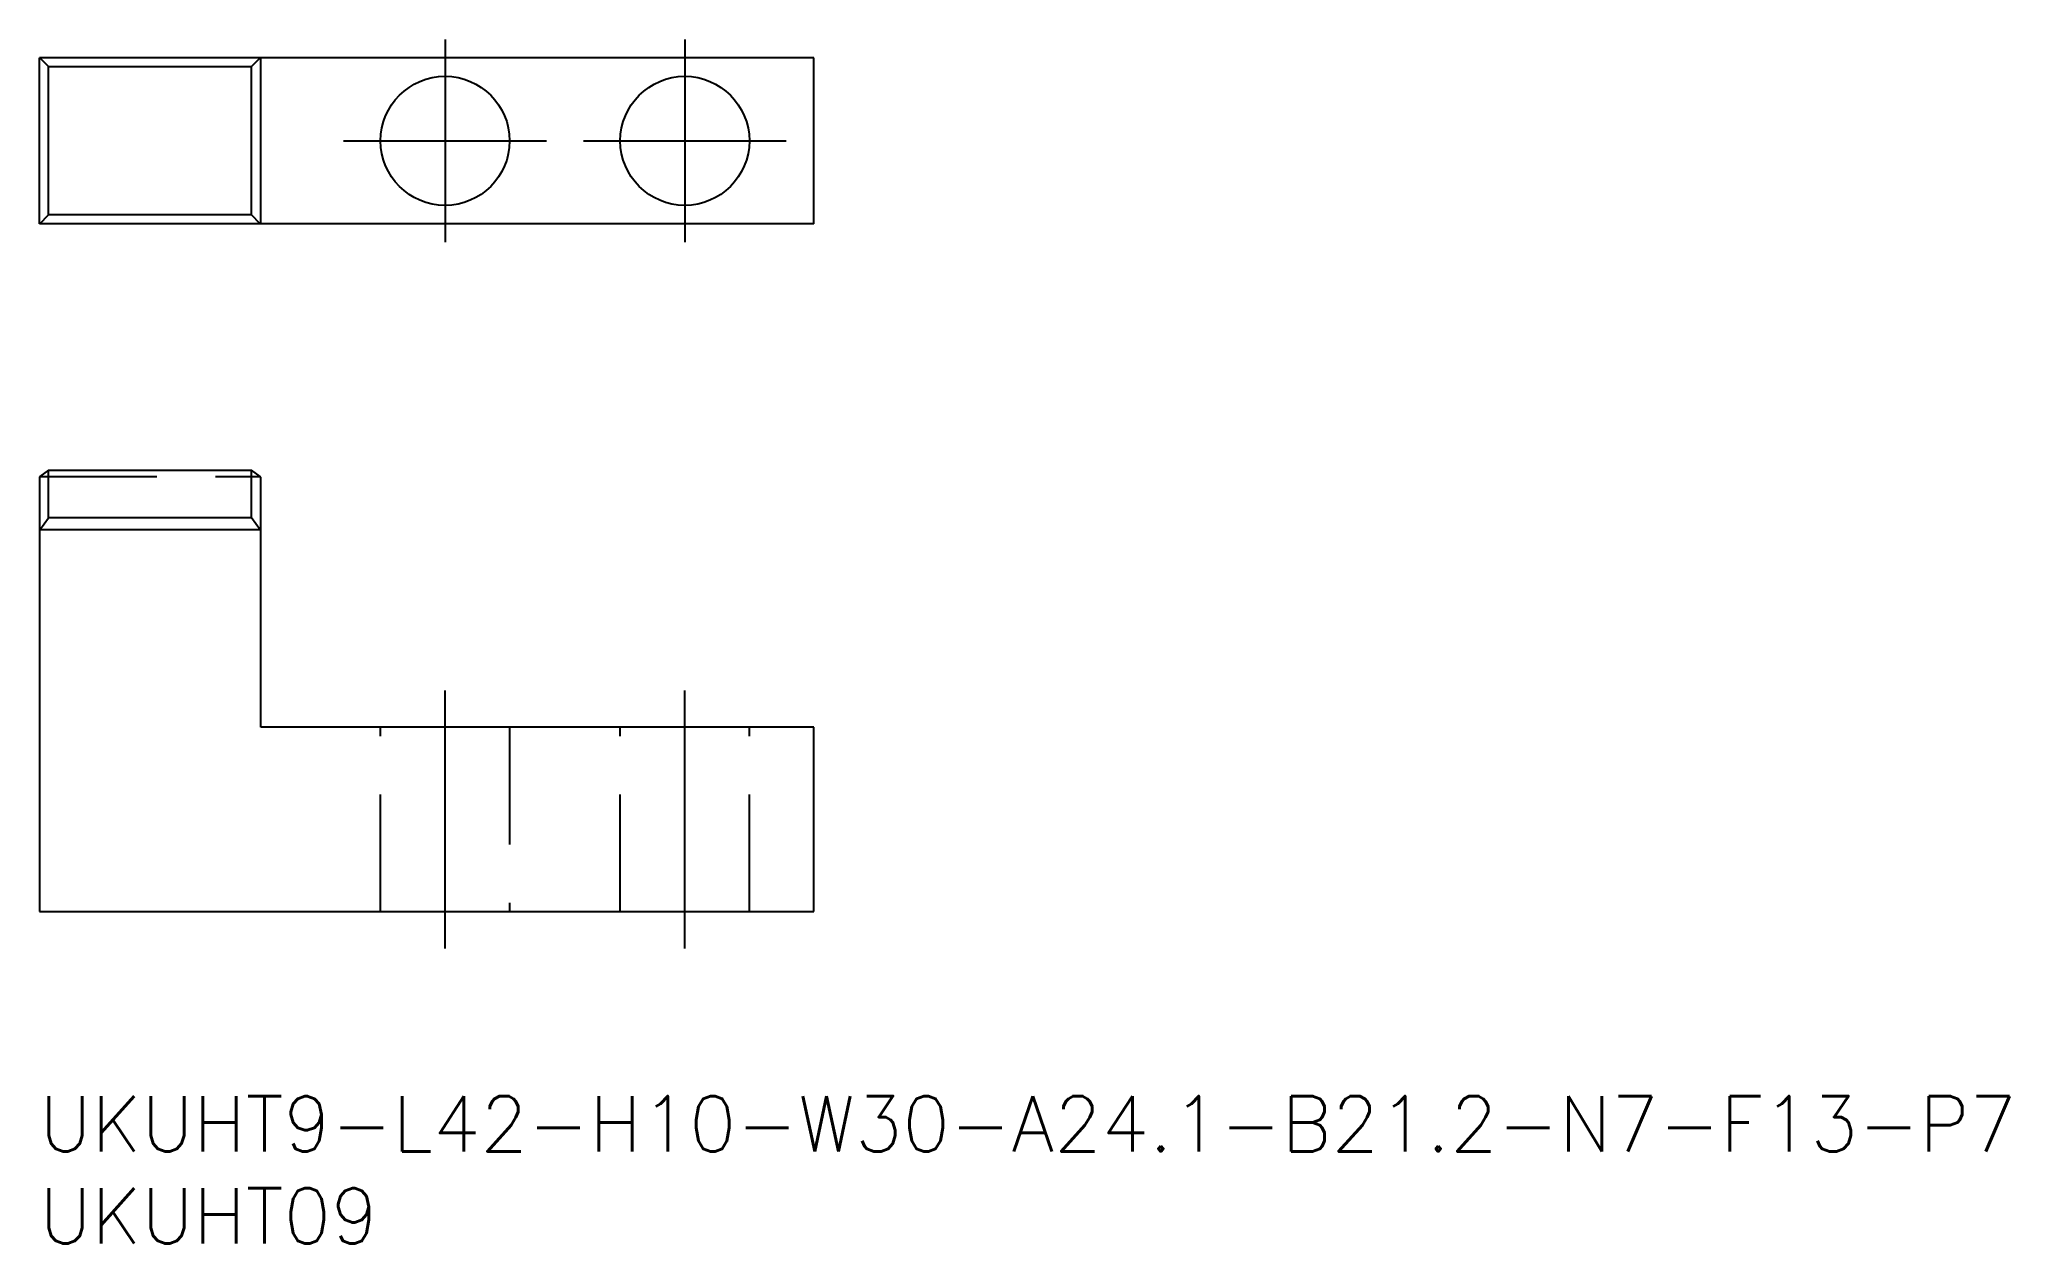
# Model space of a CAD drawing. Extents: x 0 to 107, y -8 to 57.
import ezdxf

# ---------------------------------------------------------------- set-up
doc = ezdxf.new("R2010")
doc.units = 0
doc.header["$LTSCALE"] = 0.5
doc.linetypes.add('CENTER', pattern=[50.8, 31.75, -6.35, 6.35, -6.35])
doc.linetypes.add('DASHED', pattern=[19.05, 12.7, -6.35])
for name, color, linetype in [('MSM_CENTER', 1, 'CENTER'), ('MSM_CONTINUOUS', 7, 'CONTINUOUS'), ('MSM_DASHED', 4, 'DASHED'), ('MSM_PART_NUMBER', 7, 'CONTINUOUS')]:
    doc.layers.add(name, color=color, linetype=linetype)
doc.styles.get("Standard").update_dxf_attribs({"font": 'txt.shx', "height": 3, "bigfont": 'bigfont.shx'})

msp = doc.modelspace()

# ---------------------------------------------------------------- linework, layer by layer
at = {"layer": 'MSM_CENTER'}
for p, q in [((22, 57.3), (22, 46.3)), ((35, 57.3), (35, 46.3)), ((16.5, 51.8), (27.5, 51.8)), ((29.5, 51.8), (40.5, 51.8)), ((22, 8), (22, 22)), ((35, 8), (35, 22))]:
    msp.add_line(p, q, dxfattribs=at)
at = {"layer": 'MSM_CONTINUOUS'}
for p, q in [((0, 47.3), (0, 56.3)), ((42, 56.3), (0, 56.3)), ((0.5, 55.83), (0.02, 56.3)), ((0.5, 47.78), (0.5, 55.83)), ((0.5, 55.83), (11.5, 55.83)), ((11.98, 56.3), (11.5, 55.83)), ((11.5, 47.78), (11.5, 55.83)), ((12, 47.3), (12, 56.3)), ((42, 47.3), (42, 56.3)), ((42, 47.3), (0, 47.3)), ((0.02, 47.3), (0.5, 47.78)), ((11.5, 47.78), (0.5, 47.78)), ((11.98, 47.3), (11.5, 47.78)), ((0.02, 33.6), (0, 33.57)), ((0, 33.57), (0, 10)), ((0.5, 33.95), (0.02, 33.6)), ((0.5, 33.95), (11.5, 33.95)), ((0.5, 31.35), (0.5, 33.95)), ((11.98, 33.6), (11.5, 33.95)), ((11.5, 31.35), (11.5, 33.95)), ((12, 33.57), (11.98, 33.6)), ((12, 20), (12, 33.57)), ((0.02, 30.7), (0.5, 31.35)), ((11.5, 31.35), (0.5, 31.35)), ((11.98, 30.7), (11.5, 31.35)), ((0.02, 30.7), (0, 30.67)), ((11.98, 30.7), (0.02, 30.7)), ((12, 30.67), (11.98, 30.7)), ((42, 20), (12, 20)), ((42, 10), (42, 20)), ((0, 10), (42, 10))]:
    msp.add_line(p, q, dxfattribs=at)
for centre in [(22, 51.8), (35, 51.8)]:
    msp.add_circle(centre, 3.5, dxfattribs=at)
at = {"layer": 'MSM_DASHED'}
for p, q in [((0.02, 33.6), (11.98, 33.6)), ((18.5, 10), (18.5, 20)), ((25.5, 20), (25.5, 10)), ((31.5, 10), (31.5, 20)), ((38.5, 10), (38.5, 20))]:
    msp.add_line(p, q, dxfattribs=at)

# ---------------------------------------------------------------- texts
at = {"layer": 'MSM_PART_NUMBER'}
for s, p in [('UKUHT9-L42-H10-W30-A24.1-B21.2-N7-F13-P7', (0, -3)), ('UKUHT09', (0, -8))]:
    msp.add_text(s, height=3, dxfattribs=at).set_placement(p)

doc.saveas('drawing.dxf')
